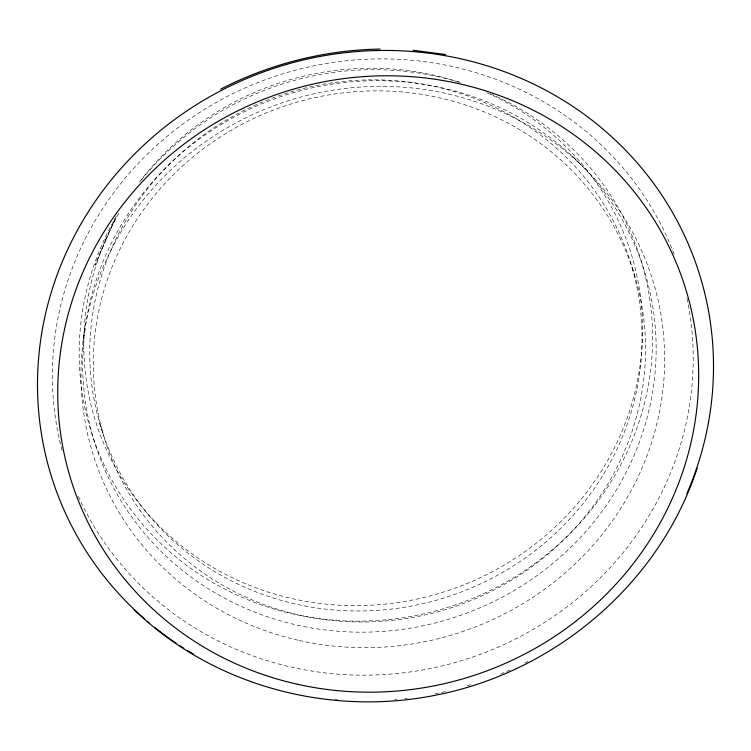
<?xml version="1.0" encoding="UTF-8"?>
<svg xmlns="http://www.w3.org/2000/svg" width="751" height="751" viewBox="0 0 751 751"><rect width="100%" height="100%" fill="white"/><g stroke="black" fill="none" stroke-linecap="round" stroke-linejoin="round"><path stroke-width="0.56" stroke-dasharray="3.75 2.82" d="M83.342 339.123L85.004 329.022M572.591 156.518L579.622 163.54M632.135 267.788A277.335 264.352 -17.7 0 1 296.307 604.179A277.335 264.352 -17.7 0 1 169.257 164.281A277.335 264.352 -17.7 0 1 632.135 267.788L635.637 278.809A277.335 264.352 -17.7 0 1 299.827 615.191A277.335 264.352 -17.7 0 1 172.768 175.293A277.335 264.352 -17.7 0 1 635.646 278.799M99.676 423.038L103.197 434.05M490.309 93.753A287.952 274.472 -17.7 0 1 621.152 464.156A287.952 274.472 -17.7 0 1 229.168 591.347A287.952 274.472 -17.7 0 1 117.24 214.805M141.319 180.043A287.952 274.472 -17.7 0 1 460.128 82.572M487.108 92.889A280.592 267.459 -17.7 0 1 611.68 453.125A280.592 267.459 -17.7 0 1 231.608 577.406A280.592 267.459 -17.7 0 1 118.771 213.331M139.461 182.024A280.592 267.459 -17.7 0 1 460.391 82.526M528.028 661.387A339.443 323.55 -17.7 0 1 524.902 662.973M510.089 669.967A339.443 323.55 -17.7 0 1 498.232 674.971M470.802 684.696A339.443 323.55 -17.7 0 1 465.235 686.376M445.165 691.596A339.443 323.55 -17.7 0 1 432.773 694.206M407.314 698.139A339.443 323.55 -17.7 0 1 404.986 698.402M396.866 699.209A339.443 323.55 -17.7 0 1 394.585 699.397M337.161 699.359A339.443 323.55 -17.7 0 1 334.871 699.162M687.024 298.344A321.785 306.718 -17.7 0 1 467.206 658.852A321.785 306.718 -17.7 0 1 77.813 495.181M62.033 450.365A321.785 306.718 -17.7 0 1 279.475 74.847A321.785 306.718 -17.7 0 1 674.342 254.814M105.872 239.137L95.001 265.281L115.222 218.973L105.872 239.137M297.114 625.095A287.952 274.472 -17.7 0 0 645.86 275.87A287.952 274.472 -17.7 0 0 165.267 168.327A287.952 274.472 -17.7 0 0 297.114 625.095M299.236 640.472A293.087 279.363 -17.7 0 0 654.187 285.023A293.087 279.363 -17.7 0 0 165.032 175.565A293.087 279.363 -17.7 0 0 299.236 640.472"/><path stroke-width="1.13" d="M697.135 468.248C659.369 583.611 555.205 671.601 436.772 694.947C330.008 716.933 212.984 686.057 134.269 609.765M220.606 89.162C269.834 63.854 324.704 50.017 380.053 49.068M413.05 50.251L445.681 54.541M144.671 619.031A339.443 323.55 -17.7 0 1 103.3 190.134A339.443 323.55 -17.7 0 1 542.701 88.646A339.443 323.55 -17.7 0 1 686.78 493.811M193.73 654.299A339.443 323.55 -17.7 0 1 187.703 650.676M183.788 648.226A339.443 323.55 -17.7 0 1 179.902 645.719M176.053 643.156A339.443 323.55 -17.7 0 1 154.584 627.32M149.13 622.842A339.443 323.55 -17.7 0 1 147.337 621.33M297.405 684.255A321.832 306.765 -17.7 0 0 687.174 293.932A321.832 306.765 -17.7 0 0 150.04 173.734A321.832 306.765 -17.7 0 0 297.405 684.255"/></g></svg>
